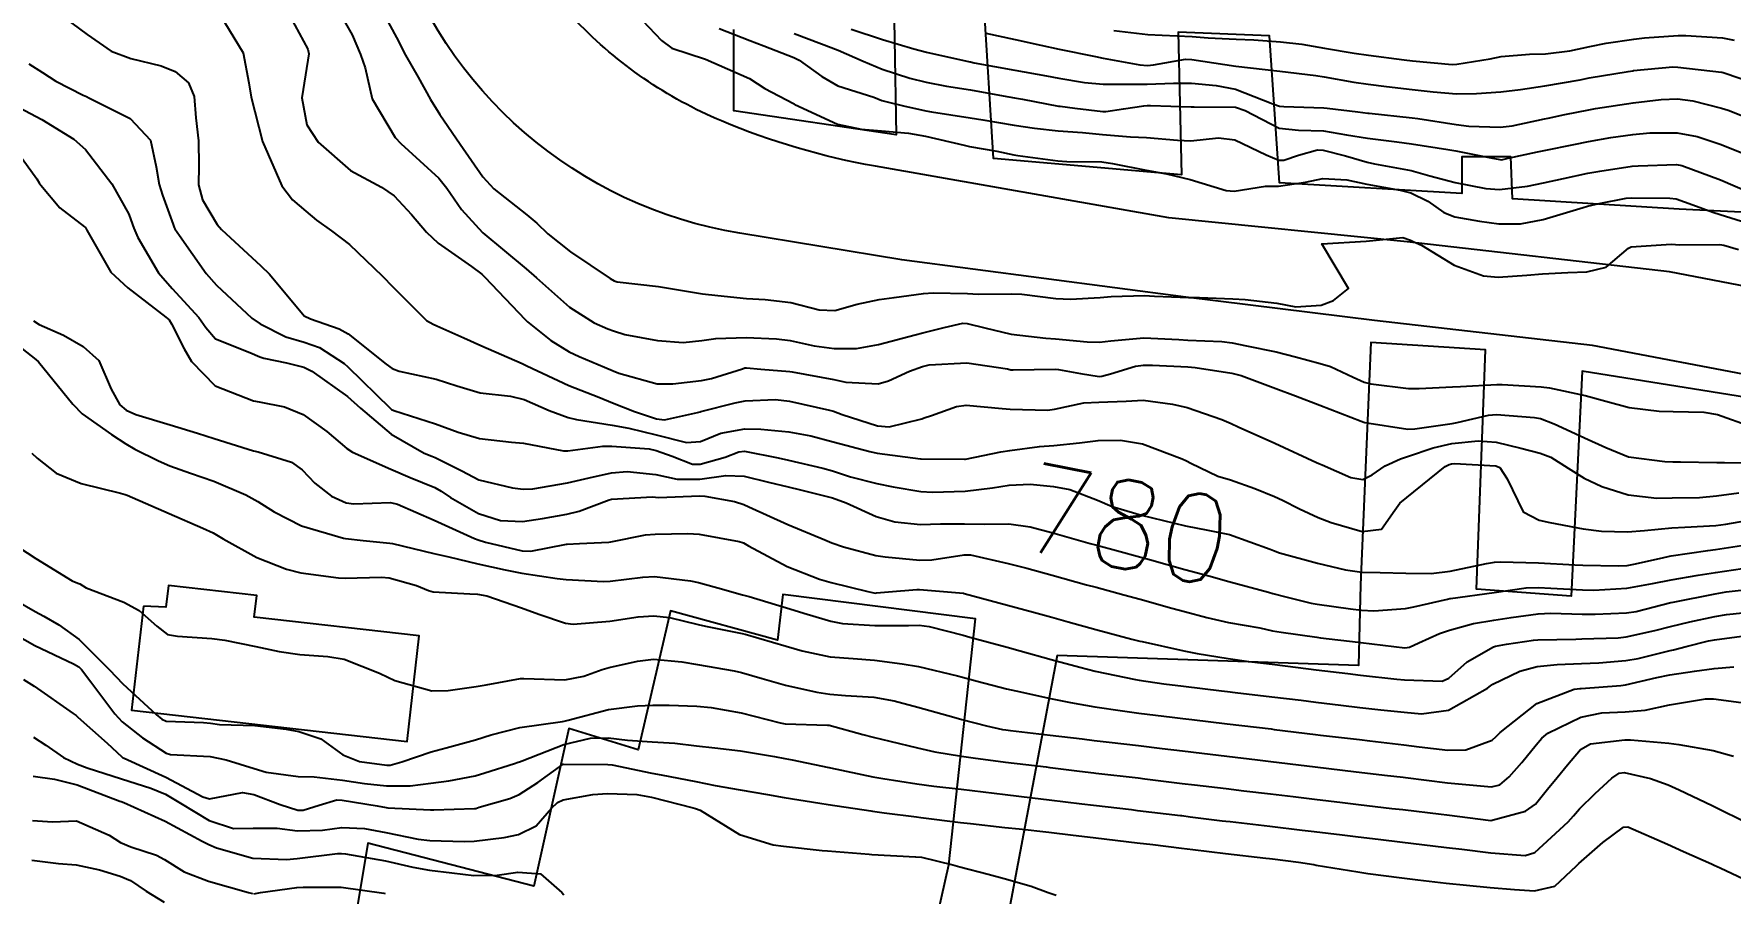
# Model space of a CAD drawing. Header units: metres. Extents: x 318500 to 325275, y 7408834 to 7428799.
# Drawn here: x 322560 to 322636.7, y 7421432.8 to 7421471.7 of the extents above; entities that cross this region are included whole.
import ezdxf
from ezdxf.enums import TextEntityAlignment as Align

# ---------------------------------------------------------------- set-up
doc = ezdxf.new("R2010")
doc.units = ezdxf.units.M
doc.header["$MEASUREMENT"] = 0
for name, color, linetype in [('Cotas', 45, 'Continuous'), ('Curvas de Nivel 1m', 11, 'Continuous'), ('Curvas de Nivel 5m', 15, 'Continuous'), ('Edificações', 30, 'Continuous'), ('Vias Primárias', 230, 'Continuous')]:
    doc.layers.add(name, color=color, linetype=linetype)
doc.styles.add('Style-STANDARD', font='STANDARD.shx')

msp = doc.modelspace()

# ---------------------------------------------------------------- linework, layer by layer
at = {"layer": 'Curvas de Nivel 1m', "flags": 128}
for points, elevation in [([(322560.633, 7421472.956), (322562.371, 7421471.669), (322563.461, 7421470.919), (322564.357, 7421470.582), (322565.725, 7421470.26), (322566.351, 7421470), (322566.964, 7421469.488), (322567.22, 7421468.867), (322567.296, 7421467.895), (322567.413, 7421466.863), (322567.421, 7421465.735), (322567.407, 7421464.863), (322567.599, 7421464.186), (322568.262, 7421463.074), (322568.454, 7421462.848), (322570.236, 7421461.208), (322570.621, 7421460.824), (322572.202, 7421458.942), (322572.479, 7421458.796), (322573.774, 7421458.355), (322574.194, 7421458.125), (322575.906, 7421456.753), (322576.177, 7421456.556), (322576.49, 7421456.431), (322578.17, 7421456.077), (322579.108, 7421455.764), (322580.161, 7421455.454), (322581.539, 7421455.297), (322582.157, 7421455.143), (322583.287, 7421454.653), (322584.145, 7421454.33), (322584.527, 7421454.252), (322586.141, 7421453.988), (322586.886, 7421453.855), (322588.134, 7421453.545), (322589.492, 7421453.207), (322590.13, 7421453.254), (322591.054, 7421453.628), (322592.139, 7421453.826), (322592.858, 7421453.81), (322594.138, 7421453.689), (322595.124, 7421453.506), (322596.131, 7421453.239), (322597.795, 7421452.793), (322598.124, 7421452.725), (322600.085, 7421452.466), (322600.12, 7421452.463), (322602.077, 7421452.444), (322602.121, 7421452.451), (322603.722, 7421452.788), (322604.127, 7421452.846), (322605.474, 7421453.016), (322606.131, 7421453.068), (322607.283, 7421453.183), (322608.135, 7421453.293), (322609.138, 7421453.307), (322610.133, 7421453.146), (322611.93, 7421452.465), (322612.122, 7421452.376), (322612.327, 7421452.267), (322613.545, 7421451.679), (322614.113, 7421451.507), (322615.215, 7421451.123), (322616.105, 7421450.758), (322616.479, 7421450.59), (322617.236, 7421450.203), (322618.094, 7421449.809), (322618.684, 7421449.588), (322620.085, 7421449.179), (322620.951, 7421449.287), (322621.557, 7421450.145), (322621.787, 7421450.459), (322622.106, 7421450.717), (322623.842, 7421452.114), (322624.02, 7421452.213), (322624.122, 7421452.238), (322624.262, 7421452.248), (322626.131, 7421452.142), (322626.315, 7421452.078), (322626.645, 7421451.552), (322627.365, 7421450.067), (322628.094, 7421449.693), (322628.57, 7421449.576), (322630.089, 7421449.296), (322630.913, 7421449.193), (322632.087, 7421449.161), (322632.854, 7421449.227), (322634.09, 7421449.338), (322634.687, 7421449.375), (322636.093, 7421449.452), (322636.533, 7421449.504), (322638.098, 7421449.773)], 779), ([(322568.386, 7421472.58), (322569.44, 7421470.839), (322569.693, 7421469.49), (322569.793, 7421468.835), (322570.31, 7421466.83), (322571.184, 7421464.816), (322571.66, 7421464.196), (322572.269, 7421463.676), (322572.747, 7421463.275), (322573.429, 7421462.782), (322574.251, 7421462.172), (322575.726, 7421460.755), (322576.222, 7421460.232), (322577.739, 7421458.727), (322578.03, 7421458.554), (322578.198, 7421458.483), (322579.428, 7421457.937), (322580.189, 7421457.588), (322582.069, 7421456.783), (322582.181, 7421456.724), (322582.215, 7421456.704), (322582.272, 7421456.669), (322584.167, 7421455.782), (322585.53, 7421455.249), (322586.156, 7421454.997), (322587.144, 7421454.6), (322588.145, 7421454.278), (322588.497, 7421454.233), (322590.001, 7421454.562), (322590.116, 7421454.595), (322590.151, 7421454.606), (322591.696, 7421455.006), (322592.158, 7421455.092), (322593.534, 7421455.145), (322594.158, 7421455.073), (322595.969, 7421454.666), (322596.152, 7421454.615), (322596.545, 7421454.476), (322598.143, 7421453.962), (322598.675, 7421453.919), (322600.148, 7421454.281), (322600.263, 7421454.313), (322600.59, 7421454.423), (322601.724, 7421454.839), (322602.157, 7421454.899), (322603.791, 7421454.749), (322604.155, 7421454.715), (322605.838, 7421454.671), (322606.155, 7421454.713), (322607.489, 7421455.001), (322608.161, 7421455.029), (322609.392, 7421455.077), (322610.162, 7421455.113), (322611.498, 7421454.942), (322612.158, 7421454.781), (322613.723, 7421454.246), (322614.147, 7421454.06), (322614.469, 7421453.913), (322616.134, 7421453.179), (322618.012, 7421452.301), (322618.121, 7421452.25), (322618.264, 7421452.188), (322619.565, 7421451.619), (322620.114, 7421451.531), (322620.531, 7421451.741), (322621.124, 7421452.15), (322621.811, 7421452.457), (322622.126, 7421452.564), (322623.292, 7421452.963), (322624.136, 7421453.157), (322625.329, 7421453.283), (322626.141, 7421453.223), (322627.262, 7421452.945), (322628.137, 7421452.724), (322628.62, 7421452.538), (322629.41, 7421452.041), (322630.123, 7421451.584), (322630.925, 7421451.211), (322632.112, 7421450.828), (322633.42, 7421450.677), (322634.111, 7421450.693), (322635.352, 7421450.721), (322636.113, 7421450.784), (322637.123, 7421450.927)], 778), ([(322571.38, 7421472.815), (322572.363, 7421471.004), (322572.406, 7421470.799), (322572.357, 7421470.513), (322572.086, 7421468.804), (322572.322, 7421467.587), (322572.831, 7421466.792), (322574.291, 7421465.522), (322575.696, 7421464.756), (322576.276, 7421464.371), (322577.056, 7421463.527), (322577.729, 7421462.728), (322578.253, 7421462.233), (322579.769, 7421461.165), (322580.232, 7421460.82), (322580.371, 7421460.689), (322582.201, 7421458.769), (322582.301, 7421458.668), (322583.362, 7421457.823), (322584.187, 7421457.309), (322584.648, 7421457.097), (322585.792, 7421456.616), (322586.178, 7421456.451), (322586.437, 7421456.346), (322588.169, 7421455.858), (322588.887, 7421455.862), (322590.172, 7421456.011), (322590.63, 7421456.099), (322592.036, 7421456.541), (322592.144, 7421456.577), (322592.18, 7421456.581), (322592.219, 7421456.578), (322592.863, 7421456.53), (322594.179, 7421456.425), (322594.277, 7421456.41), (322596.174, 7421456.05), (322596.705, 7421455.942), (322598.171, 7421455.858), (322598.637, 7421455.989), (322599.589, 7421456.439), (322600.182, 7421456.649), (322600.475, 7421456.718), (322602.184, 7421456.814), (322604.032, 7421456.531), (322604.181, 7421456.496), (322604.289, 7421456.486), (322606.182, 7421456.524), (322606.342, 7421456.508), (322607.329, 7421456.333), (322608.178, 7421456.198), (322608.294, 7421456.204), (322608.686, 7421456.315), (322609.827, 7421456.66), (322610.184, 7421456.707), (322610.587, 7421456.697), (322612.184, 7421456.631), (322612.524, 7421456.605), (322614.181, 7421456.346), (322614.598, 7421456.236), (322616.171, 7421455.653), (322617.056, 7421455.317), (322618.161, 7421454.891), (322620.03, 7421454.162), (322620.149, 7421454.121), (322620.196, 7421454.113), (322622.145, 7421453.803), (322622.463, 7421453.818), (322624.149, 7421454.069), (322624.386, 7421454.106), (322625.798, 7421454.443), (322626.156, 7421454.466), (322627.88, 7421454.336), (322628.153, 7421454.286), (322628.775, 7421454.051), (322629.717, 7421453.607), (322630.144, 7421453.419), (322631.108, 7421452.984), (322632.136, 7421452.561), (322633.776, 7421452.341), (322634.134, 7421452.334), (322634.487, 7421452.328), (322636.134, 7421452.301), (322636.485, 7421452.296), (322638.134, 7421452.282)], 777), ([(322573.712, 7421472.787), (322574.373, 7421471.654), (322574.747, 7421470.766), (322574.951, 7421470.167), (322575.277, 7421468.761), (322576.314, 7421467.006), (322576.565, 7421466.746), (322578.287, 7421465.167), (322578.655, 7421464.714), (322579.31, 7421463.744), (322580.26, 7421462.715), (322580.285, 7421462.69), (322582.236, 7421461.067), (322582.704, 7421460.663), (322584.21, 7421459.332), (322585.319, 7421458.623), (322585.938, 7421458.355), (322586.196, 7421458.253), (322586.708, 7421458.091), (322588.192, 7421457.816), (322589.353, 7421457.734), (322590.193, 7421457.821), (322590.831, 7421457.916), (322592.194, 7421457.957), (322593.568, 7421457.893), (322594.193, 7421457.814), (322595.283, 7421457.585), (322596.19, 7421457.455), (322597.2, 7421457.46), (322598.192, 7421457.639), (322599.843, 7421458.082), (322600.197, 7421458.175), (322601.168, 7421458.415), (322602.002, 7421458.604), (322602.203, 7421458.596), (322602.996, 7421458.392), (322604.197, 7421458.105), (322605.764, 7421457.925), (322606.196, 7421457.901), (322607.634, 7421457.768), (322608.194, 7421457.748), (322608.703, 7421457.807), (322610.196, 7421457.947), (322611.786, 7421457.866), (322612.196, 7421457.838), (322613.729, 7421457.78), (322614.195, 7421457.719), (322614.847, 7421457.58), (322616.191, 7421457.301), (322617.06, 7421457.079), (322618.186, 7421456.777), (322618.642, 7421456.641), (322619.673, 7421456.168), (322620.177, 7421455.939), (322620.478, 7421455.854), (322622.173, 7421455.651), (322622.654, 7421455.652), (322624.174, 7421455.719), (322624.537, 7421455.743), (322626.176, 7421455.835), (322626.419, 7421455.835), (322628.175, 7421455.721), (322628.557, 7421455.671), (322630.17, 7421455.334), (322631.111, 7421455.07), (322632.162, 7421454.792), (322633.522, 7421454.624), (322634.159, 7421454.602), (322635.544, 7421454.574), (322636.158, 7421454.47), (322637.678, 7421453.927)], 776), ([(322587.223, 7421472.608), (322588.372, 7421471.409), (322588.836, 7421471.052), (322590.36, 7421470.56), (322592.351, 7421469.674), (322593.049, 7421469.232), (322594.34, 7421468.548), (322594.365, 7421468.534), (322594.402, 7421468.509), (322596.327, 7421467.621), (322597.411, 7421467.382), (322598.323, 7421467.319), (322599.552, 7421467.211), (322600.32, 7421467.077), (322602.059, 7421466.658), (322602.313, 7421466.605), (322603.544, 7421466.388), (322604.308, 7421466.225), (322604.494, 7421466.19), (322606.304, 7421465.953), (322606.718, 7421465.929), (322608.304, 7421465.903), (322608.778, 7421465.84), (322610.298, 7421465.527), (322611.221, 7421465.361), (322612.293, 7421465.108), (322613.917, 7421464.614), (322614.285, 7421464.588), (322615.707, 7421464.807), (322616.289, 7421464.807), (322617.508, 7421464.986), (322618.294, 7421465.151), (322619.38, 7421465.087), (322620.291, 7421464.901), (322621.806, 7421464.626), (322622.286, 7421464.509), (322623.047, 7421464.128), (322623.772, 7421463.615), (322624.273, 7421463.416), (322625.394, 7421463.216), (322626.27, 7421463.102), (322627.239, 7421463.102), (322628.272, 7421463.302), (322630.087, 7421463.842), (322630.279, 7421463.897), (322630.809, 7421464.022), (322632.03, 7421464.258), (322632.284, 7421464.28), (322634.001, 7421464.266), (322634.284, 7421464.232), (322635.048, 7421463.968), (322635.947, 7421463.626), (322636.276, 7421463.524), (322637.491, 7421463.151)], 774), ([(322590.983, 7421471.952), (322592.373, 7421471.401), (322592.996, 7421471.157), (322594.362, 7421470.626), (322594.594, 7421470.506), (322595.63, 7421469.768), (322596.349, 7421469.348), (322597.978, 7421468.829), (322598.342, 7421468.692), (322598.517, 7421468.633), (322599.319, 7421468.445), (322600.337, 7421468.222), (322600.587, 7421468.175), (322602.333, 7421467.902), (322602.917, 7421467.809), (322604.328, 7421467.573), (322605.256, 7421467.437), (322606.324, 7421467.314), (322607.427, 7421467.23), (322608.322, 7421467.144), (322609.591, 7421467.038), (322610.321, 7421467.008), (322611.715, 7421466.884), (322612.319, 7421466.863), (322613.583, 7421466.989), (322614.32, 7421466.904), (322615.737, 7421466.226), (322616.307, 7421465.988), (322616.533, 7421465.991), (322617.197, 7421466.207), (322618.063, 7421466.445), (322618.314, 7421466.437), (322619.318, 7421466.175), (322620.306, 7421465.892), (322620.635, 7421465.826), (322622.301, 7421465.517), (322623.149, 7421465.276), (322624.293, 7421464.971), (322625.675, 7421464.703), (322626.289, 7421464.654), (322627.559, 7421464.8), (322628.293, 7421464.953), (322629.185, 7421465.158), (322630.3, 7421465.39), (322630.836, 7421465.488), (322632.306, 7421465.706), (322632.572, 7421465.732), (322634.307, 7421465.781), (322634.543, 7421465.739), (322636.297, 7421465.096), (322637.737, 7421464.479)], 773), ([(322594.378, 7421471.719), (322595.615, 7421471.247), (322596.367, 7421470.957), (322597.501, 7421470.469), (322598.356, 7421470.105), (322599.61, 7421469.698), (322600.351, 7421469.518), (322601.274, 7421469.341), (322602.348, 7421469.162), (322603.827, 7421468.903), (322604.344, 7421468.807), (322604.71, 7421468.741), (322606.341, 7421468.436), (322606.418, 7421468.426), (322607.07, 7421468.339), (322608.338, 7421468.182), (322608.472, 7421468.184), (322609.273, 7421468.311), (322610.197, 7421468.446), (322610.342, 7421468.457), (322610.497, 7421468.453), (322612.341, 7421468.403), (322612.477, 7421468.404), (322614.341, 7421468.382), (322614.791, 7421468.235), (322616.328, 7421467.428), (322617.197, 7421467.337), (322618.327, 7421467.313), (322619.365, 7421467.133), (322620.322, 7421466.973), (322621.654, 7421466.813), (322622.319, 7421466.721), (322623.956, 7421466.474), (322624.315, 7421466.411), (322625.898, 7421466.086), (322626.309, 7421466.009), (322626.381, 7421466.007), (322626.694, 7421466.076), (322628.021, 7421466.356), (322628.315, 7421466.42), (322629.66, 7421466.7), (322630.322, 7421466.827), (322631.335, 7421467.004), (322632.327, 7421467.141), (322633.101, 7421467.22), (322634.329, 7421467.223), (322635.237, 7421467.055), (322636.321, 7421466.694), (322638.236, 7421465.921)], 772), ([(322596.948, 7421471.908), (322598.375, 7421471.44), (322599.781, 7421471.027), (322600.367, 7421470.878), (322602.323, 7421470.438), (322602.36, 7421470.43), (322602.522, 7421470.398), (322604.357, 7421470.064), (322605.797, 7421469.801), (322606.353, 7421469.696), (322607.514, 7421469.495), (322608.351, 7421469.429), (322609.231, 7421469.431), (322610.351, 7421469.43), (322611.543, 7421469.473), (322612.352, 7421469.464), (322613.465, 7421469.367), (322614.35, 7421469.194), (322616.034, 7421468.532), (322616.342, 7421468.426), (322616.538, 7421468.413), (322618.342, 7421468.36), (322618.499, 7421468.345), (322619.877, 7421468.167), (322620.339, 7421468.115), (322620.392, 7421468.106), (322622.336, 7421467.898), (322622.606, 7421467.866), (322624.332, 7421467.595), (322624.912, 7421467.521), (322626.331, 7421467.473), (322626.869, 7421467.537), (322628.337, 7421467.857), (322628.502, 7421467.893), (322629.25, 7421468.046), (322630.342, 7421468.269), (322630.639, 7421468.321), (322632.346, 7421468.58), (322633.611, 7421468.724), (322634.348, 7421468.755), (322635.048, 7421468.671), (322636.344, 7421468.345), (322636.643, 7421468.245), (322637.447, 7421467.933)], 771), ([(322608.84, 7421471.859), (322610.381, 7421471.668), (322611.023, 7421471.648), (322612.38, 7421471.589), (322613.113, 7421471.525), (322614.378, 7421471.465), (322615.182, 7421471.427), (322616.377, 7421471.347), (322617.348, 7421471.233), (322618.373, 7421471.058), (322619.712, 7421470.828), (322620.369, 7421470.735), (322621.978, 7421470.531), (322622.365, 7421470.488), (322624.154, 7421470.322), (322624.363, 7421470.329), (322625.879, 7421470.576), (322626.369, 7421470.677), (322627.659, 7421470.779), (322628.371, 7421470.793), (322629.477, 7421470.94), (322630.377, 7421471.134), (322631.124, 7421471.274), (322632.382, 7421471.467), (322632.855, 7421471.524), (322634.385, 7421471.632), (322634.728, 7421471.632), (322636.383, 7421471.517), (322636.914, 7421471.41)], 769), ([(322558.564, 7421468.76), (322560.323, 7421467.833), (322561.773, 7421466.938), (322562.303, 7421466.473), (322563.486, 7421464.918), (322564.266, 7421463.538), (322564.427, 7421463.073), (322564.484, 7421462.907), (322564.673, 7421462.485), (322565.597, 7421460.889), (322566.219, 7421460.169), (322567.434, 7421458.861), (322567.749, 7421458.41), (322568.19, 7421457.894), (322569.742, 7421457.277), (322570.183, 7421457.081), (322570.37, 7421457.016), (322571.403, 7421456.812), (322572.177, 7421456.617), (322572.54, 7421456.429), (322574.158, 7421455.283), (322574.746, 7421454.764), (322576.132, 7421453.578), (322577.631, 7421452.727), (322577.975, 7421452.579), (322578.118, 7421452.52), (322579.335, 7421451.925), (322580.108, 7421451.519), (322581.63, 7421451.15), (322582.104, 7421451.098), (322582.549, 7421451.108), (322584.107, 7421451.38), (322585.091, 7421451.607), (322586.112, 7421451.833), (322586.819, 7421451.897), (322588.112, 7421451.748), (322589.074, 7421451.54), (322590.11, 7421451.545), (322591.277, 7421451.708), (322592.111, 7421451.678), (322593.216, 7421451.412), (322594.107, 7421451.191), (322594.665, 7421451.061), (322596.102, 7421450.704), (322596.724, 7421450.474), (322598.091, 7421449.856), (322598.923, 7421449.612), (322600.086, 7421449.484), (322600.989, 7421449.514), (322602.087, 7421449.521), (322602.972, 7421449.506), (322604.087, 7421449.528), (322605.059, 7421449.392), (322606.081, 7421449.109), (322607.763, 7421448.636), (322608.073, 7421448.551), (322608.957, 7421448.311), (322610.066, 7421448.01), (322610.454, 7421447.904), (322612.058, 7421447.46), (322613.146, 7421447.161), (322614.05, 7421446.91), (322615.84, 7421446.426), (322616.042, 7421446.372), (322616.632, 7421446.211), (322617.778, 7421445.935), (322618.037, 7421445.886), (322619.555, 7421445.679), (322620.042, 7421445.614), (322620.613, 7421445.582), (322622.043, 7421445.684), (322622.416, 7421445.762), (322623.94, 7421446.112), (322624.05, 7421446.134), (322624.078, 7421446.137), (322626.053, 7421446.413), (322627.501, 7421446.62), (322628.056, 7421446.64), (322628.614, 7421446.61), (322630.055, 7421446.538), (322630.559, 7421446.526), (322632.056, 7421446.614), (322633.226, 7421446.821), (322634.06, 7421446.988), (322635.292, 7421447.191), (322636.064, 7421447.316), (322637.705, 7421447.564)], 781), ([(322558.77, 7421466.983), (322560.099, 7421465.147), (322560.207, 7421464.961), (322560.235, 7421464.916), (322560.279, 7421464.848), (322561.144, 7421463.822), (322562.26, 7421462.973), (322562.303, 7421462.93), (322562.366, 7421462.822), (322563.442, 7421460.918), (322564.219, 7421460.198), (322565.938, 7421458.884), (322566.079, 7421458.762), (322566.197, 7421458.581), (322566.763, 7421457.448), (322567.1, 7421456.866), (322568.164, 7421455.774), (322569.898, 7421455.088), (322570.153, 7421455.043), (322571.302, 7421454.813), (322572.145, 7421454.476), (322573.217, 7421453.7), (322574.122, 7421452.925), (322574.39, 7421452.767), (322576.112, 7421451.994), (322576.989, 7421451.617), (322578.104, 7421451.16), (322578.391, 7421451.004), (322578.812, 7421450.709), (322580.09, 7421449.992), (322581.088, 7421449.677), (322582.084, 7421449.625), (322582.982, 7421449.761), (322584.09, 7421449.964), (322584.635, 7421450.088), (322585.996, 7421450.612), (322586.1, 7421450.632), (322587.955, 7421450.738), (322588.101, 7421450.724), (322588.227, 7421450.714), (322590.102, 7421450.783), (322590.325, 7421450.78), (322591.672, 7421450.536), (322592.098, 7421450.403), (322592.327, 7421450.298), (322594.085, 7421449.497), (322595.767, 7421448.792), (322596.073, 7421448.667), (322596.61, 7421448.475), (322598.065, 7421448.092), (322598.486, 7421448.031), (322600.062, 7421447.884), (322600.599, 7421447.885), (322602.066, 7421448.123), (322602.347, 7421448.116), (322604.06, 7421447.733), (322604.903, 7421447.521), (322606.053, 7421447.204), (322607.607, 7421446.766), (322608.045, 7421446.648), (322609.297, 7421446.307), (322610.038, 7421446.107), (322611.464, 7421445.708), (322612.033, 7421445.549), (322613.054, 7421445.278), (322614.028, 7421445.062), (322615.444, 7421444.808), (322616.025, 7421444.684), (322616.42, 7421444.61), (322618.022, 7421444.384), (322618.199, 7421444.364), (322619.899, 7421444.162), (322620.02, 7421444.144), (322622.017, 7421443.912), (322622.222, 7421443.931), (322622.647, 7421444.131), (322623.584, 7421444.559), (322624.029, 7421444.714), (322625.118, 7421445.01), (322626.036, 7421445.165), (322626.829, 7421445.281), (322628.041, 7421445.453), (322628.611, 7421445.482), (322630.041, 7421445.435), (322630.628, 7421445.434), (322632.042, 7421445.49), (322632.479, 7421445.56), (322634.05, 7421445.957), (322634.066, 7421445.963), (322634.149, 7421445.979), (322636.054, 7421446.355), (322636.548, 7421446.436), (322638.057, 7421446.607)], 782), ([(322559.947, 7421458.713), (322560.196, 7421458.55), (322561.307, 7421458.059), (322562.186, 7421457.546), (322562.908, 7421456.923), (322563.465, 7421455.613), (322563.86, 7421454.913), (322564.146, 7421454.661), (322564.573, 7421454.474), (322566.137, 7421454.009), (322567.369, 7421453.624), (322568.128, 7421453.385), (322569.909, 7421452.832), (322570.119, 7421452.774), (322571.619, 7421452.311), (322572.112, 7421451.973), (322572.682, 7421451.368), (322573.439, 7421450.78), (322574.096, 7421450.479), (322574.437, 7421450.424), (322576.096, 7421450.487), (322576.426, 7421450.414), (322578.084, 7421449.68), (322579.909, 7421448.856), (322580.071, 7421448.79), (322580.402, 7421448.687), (322582.064, 7421448.303), (322582.451, 7421448.277), (322584.069, 7421448.606), (322584.101, 7421448.608), (322584.656, 7421448.631), (322585.991, 7421448.691), (322586.071, 7421448.702), (322587.648, 7421449.023), (322588.077, 7421449.06), (322589.567, 7421449.078), (322590.077, 7421449.048), (322591.886, 7421448.719), (322592.072, 7421448.656), (322592.307, 7421448.528), (322594.056, 7421447.589), (322595.523, 7421447.013), (322596.046, 7421446.864), (322597.714, 7421446.455), (322597.985, 7421446.396), (322598.039, 7421446.39), (322598.096, 7421446.392), (322598.649, 7421446.444), (322599.92, 7421446.553), (322600.042, 7421446.554), (322601.852, 7421446.403), (322602.023, 7421446.384), (322602.04, 7421446.382), (322602.066, 7421446.374), (322604.035, 7421445.845), (322605.198, 7421445.529), (322606.03, 7421445.301), (322606.779, 7421445.09), (322608.024, 7421444.743), (322609.658, 7421444.304), (322610.019, 7421444.217), (322610.127, 7421444.19), (322612.013, 7421443.771), (322612.615, 7421443.657), (322614.008, 7421443.422), (322614.949, 7421443.288), (322616.004, 7421443.162), (322617.185, 7421443.02), (322618.001, 7421442.919), (322619.425, 7421442.742), (322619.998, 7421442.675), (322621.651, 7421442.488), (322621.995, 7421442.455), (322623.703, 7421442.406), (322623.996, 7421442.532), (322624.827, 7421443.279), (322626.018, 7421443.954), (322626.117, 7421443.98), (322626.613, 7421444.074), (322627.828, 7421444.257), (322628.023, 7421444.272), (322629.752, 7421444.306), (322630.024, 7421444.308), (322631.669, 7421444.361), (322632.026, 7421444.404), (322633.32, 7421444.698), (322634.033, 7421444.878), (322634.913, 7421445.091), (322636.041, 7421445.329), (322636.569, 7421445.415), (322638.045, 7421445.561)], 783), ([(322558.994, 7421457.784), (322560.057, 7421456.962), (322560.179, 7421456.862), (322561.727, 7421454.936), (322562.144, 7421454.501), (322563.482, 7421453.564), (322564.124, 7421453.144), (322564.529, 7421452.904), (322565.598, 7421452.371), (322566.113, 7421452.145), (322567.057, 7421451.813), (322568.106, 7421451.448), (322569.554, 7421450.835), (322570.096, 7421450.537), (322570.844, 7421450.064), (322572.079, 7421449.43), (322573.976, 7421448.867), (322574.071, 7421448.854), (322574.87, 7421448.762), (322576.068, 7421448.645), (322576.19, 7421448.627), (322578.062, 7421448.182), (322578.74, 7421448.03), (322580.055, 7421447.712), (322581.287, 7421447.442), (322582.049, 7421447.292), (322583.649, 7421447.043), (322584.046, 7421447.009), (322585.742, 7421446.917), (322586.045, 7421446.923), (322587.529, 7421447.114), (322588.048, 7421447.13), (322589.675, 7421446.936), (322590.045, 7421446.864), (322591.189, 7421446.543), (322591.864, 7421446.358), (322592.038, 7421446.312), (322592.333, 7421446.231), (322594.032, 7421445.716), (322594.961, 7421445.428), (322596.026, 7421445.109), (322596.558, 7421445.005), (322598.025, 7421444.916), (322599.54, 7421444.92), (322600.025, 7421444.928), (322600.479, 7421444.877), (322602.021, 7421444.479), (322602.321, 7421444.397), (322604.013, 7421443.938), (322604.607, 7421443.775), (322606.006, 7421443.387), (322607.302, 7421443.029), (322607.998, 7421442.857), (322609.814, 7421442.48), (322609.992, 7421442.45), (322611.107, 7421442.283), (322611.988, 7421442.17), (322613.707, 7421441.965), (322613.987, 7421441.933), (322614.333, 7421441.89), (322615.985, 7421441.695), (322617.317, 7421441.534), (322617.983, 7421441.455), (322619.121, 7421441.313), (322619.981, 7421441.211), (322620.931, 7421441.102), (322621.979, 7421440.991), (322622.764, 7421440.914), (322623.98, 7421441.084), (322625.749, 7421442.084), (322625.886, 7421442.187), (322625.993, 7421442.261), (322627.212, 7421442.858), (322628.005, 7421443.064), (322628.905, 7421443.148), (322630.008, 7421443.199), (322630.79, 7421443.236), (322632.01, 7421443.33), (322632.574, 7421443.432), (322634.017, 7421443.783), (322634.174, 7421443.822), (322634.747, 7421443.969), (322635.753, 7421444.225), (322636.025, 7421444.277), (322637.49, 7421444.466)], 784), ([(322558.482, 7421448.984), (322560.055, 7421447.947), (322561.699, 7421446.935), (322561.948, 7421446.84), (322562.039, 7421446.8), (322562.335, 7421446.629), (322564.031, 7421445.979), (322564.726, 7421445.598), (322565.52, 7421444.887), (322566.014, 7421444.508), (322566.457, 7421444.43), (322568.012, 7421444.332), (322568.606, 7421444.249), (322570.007, 7421443.972), (322571.07, 7421443.748), (322572.002, 7421443.608), (322573.26, 7421443.522), (322573.999, 7421443.397), (322575.599, 7421442.754), (322575.987, 7421442.573), (322576.294, 7421442.436), (322577.979, 7421441.961), (322578.714, 7421441.974), (322579.982, 7421442.153), (322580.433, 7421442.236), (322581.988, 7421442.513), (322582.142, 7421442.513), (322583.987, 7421442.466), (322584.854, 7421442.627), (322585.677, 7421442.933), (322585.996, 7421443.022), (322587.288, 7421443.31), (322588.002, 7421443.395), (322589.294, 7421443.277), (322589.999, 7421443.153), (322591.661, 7421442.869), (322591.994, 7421442.797), (322592.927, 7421442.521), (322593.986, 7421442.213), (322595.394, 7421441.902), (322595.98, 7421441.818), (322596.693, 7421441.755), (322597.978, 7421441.679), (322598.901, 7421441.516), (322599.972, 7421441.226), (322601.601, 7421440.77), (322601.964, 7421440.669), (322603.073, 7421440.383), (322603.804, 7421440.217), (322603.958, 7421440.193), (322604.157, 7421440.169), (322605.956, 7421439.958), (322607.411, 7421439.785), (322607.954, 7421439.72), (322608.627, 7421439.64), (322609.952, 7421439.484), (322611.021, 7421439.354), (322611.95, 7421439.241), (322612.829, 7421439.133), (322613.951, 7421438.998), (322615.342, 7421438.833), (322615.948, 7421438.762), (322617.568, 7421438.573), (322617.945, 7421438.524), (322619.809, 7421438.295), (322619.942, 7421438.277), (322621.083, 7421438.149), (322621.939, 7421438.052), (322622.038, 7421438.039), (322623.935, 7421437.803), (322624.279, 7421437.761), (322625.933, 7421437.619), (322626.304, 7421437.707), (322626.734, 7421438.072), (322627.301, 7421438.715), (322627.962, 7421439.52), (322628.205, 7421439.818), (322628.488, 7421440.052), (322629.977, 7421440.764), (322630.933, 7421440.969), (322631.98, 7421441.01), (322632.882, 7421441.09), (322633.983, 7421441.325), (322635.625, 7421441.594), (322635.986, 7421441.597), (322637.466, 7421441.409)], 786), ([(322559.124, 7421446.067), (322560.026, 7421445.553), (322560.407, 7421445.338), (322561.097, 7421444.944), (322562.01, 7421444.287), (322563.392, 7421442.916), (322563.981, 7421442.283), (322565.491, 7421440.887), (322565.752, 7421440.677), (322565.957, 7421440.593), (322567.633, 7421440.531), (322567.956, 7421440.496), (322568.361, 7421440.441), (322569.956, 7421440.391), (322571.378, 7421440.233), (322571.953, 7421440.123), (322572.949, 7421439.784), (322573.943, 7421439.057), (322574.698, 7421438.762), (322575.938, 7421438.593), (322576.086, 7421438.599), (322576.623, 7421438.74), (322577.945, 7421439.197), (322578.625, 7421439.388), (322579.951, 7421439.746), (322580.665, 7421439.97), (322581.956, 7421440.301), (322583.886, 7421440.567), (322583.959, 7421440.584), (322584.142, 7421440.637), (322585.968, 7421441.12), (322587.283, 7421441.284), (322587.971, 7421441.32), (322588.71, 7421441.318), (322589.971, 7421441.262), (322590.621, 7421441.202), (322591.967, 7421440.971), (322593.734, 7421440.512), (322593.96, 7421440.474), (322595.888, 7421440.41), (322595.959, 7421440.404), (322597.485, 7421439.987), (322597.954, 7421439.869), (322598.705, 7421439.69), (322599.95, 7421439.38), (322600.737, 7421439.207), (322601.946, 7421439.007), (322602.477, 7421438.924), (322603.944, 7421438.729), (322605.776, 7421438.517), (322605.941, 7421438.497), (322606.075, 7421438.482), (322607.283, 7421438.33), (322607.939, 7421438.248), (322608.019, 7421438.239), (322609.936, 7421438.019), (322610.248, 7421437.982), (322611.933, 7421437.772), (322612.49, 7421437.704), (322613.929, 7421437.536), (322614.718, 7421437.442), (322615.926, 7421437.3), (322616.955, 7421437.174), (322617.923, 7421437.057), (322619.184, 7421436.909), (322619.92, 7421436.819), (322621.424, 7421436.638), (322621.917, 7421436.582), (322623.654, 7421436.373), (322623.914, 7421436.345), (322625.896, 7421436.094), (322627.468, 7421436.513), (322627.921, 7421436.826), (322628.475, 7421437.508), (322628.909, 7421438.045), (322629.37, 7421438.617), (322629.959, 7421439.304), (322630.421, 7421439.566), (322631.966, 7421439.741), (322632.227, 7421439.737), (322633.964, 7421439.585), (322634.405, 7421439.532), (322635.96, 7421439.266), (322636.886, 7421439.006)], 787), ([(322558.279, 7421444.986), (322560.006, 7421444.016), (322561.749, 7421443.178), (322561.992, 7421443.044), (322562.112, 7421442.929), (322562.535, 7421442.371), (322563.623, 7421440.913), (322563.957, 7421440.564), (322564.882, 7421439.829), (322565.943, 7421439.14), (322566.147, 7421439.081), (322567.941, 7421438.994), (322568.668, 7421438.843), (322569.934, 7421438.439), (322570.472, 7421438.282), (322571.929, 7421438.079), (322572.651, 7421438.068), (322573.927, 7421437.924), (322574.922, 7421437.763), (322575.924, 7421437.661), (322576.992, 7421437.666), (322577.926, 7421437.776), (322578.742, 7421437.894), (322579.931, 7421438.121), (322580.376, 7421438.243), (322581.708, 7421438.672), (322581.88, 7421438.731), (322581.941, 7421438.747), (322582.06, 7421438.787), (322583.949, 7421439.528), (322585.149, 7421439.819), (322585.952, 7421439.83), (322586.83, 7421439.723), (322587.951, 7421439.649), (322588.973, 7421439.598), (322589.949, 7421439.475), (322590.775, 7421439.375), (322591.947, 7421439.243), (322593.477, 7421438.983), (322593.944, 7421438.899), (322594.278, 7421438.84), (322595.94, 7421438.497), (322595.956, 7421438.495), (322596.012, 7421438.479), (322597.934, 7421438.07), (322598.391, 7421437.987), (322599.93, 7421437.755), (322600.699, 7421437.648), (322601.927, 7421437.505), (322602.928, 7421437.382), (322603.923, 7421437.263), (322605.165, 7421437.114), (322605.92, 7421437.024), (322607.393, 7421436.853), (322607.917, 7421436.787), (322609.635, 7421436.582), (322609.914, 7421436.549), (322611.864, 7421436.318), (322611.911, 7421436.314), (322612.292, 7421436.264), (322613.748, 7421436.082), (322613.908, 7421436.063), (322614.106, 7421436.04), (322615.906, 7421435.834), (322617.363, 7421435.656), (322617.904, 7421435.593), (322619.172, 7421435.44), (322619.902, 7421435.353), (322620.804, 7421435.248), (322621.9, 7421435.118), (322622.784, 7421435.012), (322623.898, 7421434.875), (322624.585, 7421434.788), (322625.896, 7421434.634), (322627.457, 7421434.502), (322627.896, 7421434.65), (322629.398, 7421436.038), (322629.642, 7421436.306), (322629.919, 7421436.626), (322630.629, 7421437.32), (322631.373, 7421438.009), (322631.708, 7421438.239), (322631.944, 7421438.263), (322633.133, 7421437.988), (322633.936, 7421437.702), (322634.423, 7421437.483), (322635.922, 7421436.77), (322637.63, 7421435.924)], 788), ([(322559.491, 7421442.475), (322559.978, 7421442.177), (322561.747, 7421440.933), (322561.872, 7421440.844), (322561.958, 7421440.775), (322563.274, 7421439.589), (322563.941, 7421438.975), (322563.976, 7421438.945), (322564.044, 7421438.908), (322565.928, 7421438.053), (322567.612, 7421437.157), (322567.913, 7421437.068), (322569.398, 7421437.355), (322569.917, 7421437.263), (322571.107, 7421436.812), (322571.906, 7421436.558), (322572.149, 7421436.554), (322572.881, 7421436.785), (322573.667, 7421437.02), (322573.914, 7421437.016), (322575.502, 7421436.754), (322575.909, 7421436.68), (322575.988, 7421436.67), (322577.908, 7421436.568), (322578.057, 7421436.568), (322579.909, 7421436.634), (322579.959, 7421436.639), (322580.122, 7421436.688), (322581.508, 7421437.083), (322581.919, 7421437.262), (322582.772, 7421437.813), (322583.923, 7421438.64), (322583.94, 7421438.648), (322585.94, 7421438.63), (322586.133, 7421438.608), (322587.935, 7421438.24), (322588.36, 7421438.157), (322589.929, 7421437.857), (322590.793, 7421437.681), (322591.924, 7421437.487), (322593.168, 7421437.27), (322593.919, 7421437.131), (322595.531, 7421436.87), (322595.915, 7421436.811), (322597.838, 7421436.524), (322597.911, 7421436.515), (322598.446, 7421436.445), (322599.907, 7421436.257), (322600.103, 7421436.231), (322601.904, 7421436), (322602.346, 7421435.951), (322603.901, 7421435.78), (322604.551, 7421435.712), (322605.898, 7421435.561), (322606.994, 7421435.431), (322607.9, 7421435.321), (322609.015, 7421435.193), (322609.898, 7421435.086), (322610.611, 7421435.003), (322611.896, 7421434.843), (322612.411, 7421434.779), (322613.894, 7421434.605), (322615.726, 7421434.387), (322615.891, 7421434.367), (322616.025, 7421434.352), (322617.201, 7421434.2), (322617.889, 7421434.095), (322618, 7421434.076), (322619.884, 7421433.761), (322620.343, 7421433.696), (322621.88, 7421433.498), (322622.595, 7421433.413), (322623.877, 7421433.26), (322624.809, 7421433.163), (322625.875, 7421433.061), (322626.972, 7421432.971), (322627.873, 7421432.915), (322628.805, 7421433.117), (322629.787, 7421434.032), (322629.891, 7421434.144), (322630.978, 7421435.091), (322631.908, 7421435.794), (322632.096, 7421435.811), (322633.9, 7421435.016), (322634.621, 7421434.693), (322635.892, 7421434.129), (322636.016, 7421434.073), (322636.285, 7421433.944), (322637.879, 7421433.2)], 789), ([(322559.927, 7421438.097), (322560.902, 7421437.969), (322561.922, 7421437.707), (322563.85, 7421436.972), (322563.911, 7421436.951), (322564.035, 7421436.908), (322565.898, 7421436.054), (322567.577, 7421435.163), (322567.882, 7421435.001), (322568.224, 7421434.847), (322569.876, 7421434.384), (322571.392, 7421434.324), (322571.876, 7421434.374), (322573.707, 7421434.601), (322573.878, 7421434.603), (322574.062, 7421434.585), (322575.875, 7421434.263), (322577.115, 7421433.974), (322577.871, 7421433.842), (322578.88, 7421433.715), (322579.869, 7421433.597), (322580.927, 7421433.622), (322581.871, 7421433.753), (322582.897, 7421433.682), (322583.862, 7421432.831), (322583.941, 7421432.719)], 791), ([(322559.897, 7421436.094), (322560.812, 7421436.03), (322561.897, 7421436.072), (322563.373, 7421435.429), (322563.883, 7421435.1), (322564.358, 7421434.903), (322565.512, 7421434.521), (322565.874, 7421434.319), (322566.767, 7421433.765), (322567.865, 7421433.35), (322569.674, 7421432.832), (322569.859, 7421432.782)], 792), ([(322559.873, 7421434.296), (322561.077, 7421434.146), (322561.872, 7421434.086), (322562.931, 7421433.858), (322563.867, 7421433.579), (322564.339, 7421433.377), (322565.039, 7421432.892), (322565.853, 7421432.397)], 793), ([(322569.91, 7421432.778), (322570.212, 7421432.825), (322571.863, 7421433.052), (322572.147, 7421433.08), (322573.863, 7421433.081), (322575.803, 7421432.808), (322575.86, 7421432.792)], 792)]:
    msp.add_lwpolyline(points, dxfattribs=dict(at, elevation=elevation))
at = {"layer": 'Curvas de Nivel 5m', "flags": 128}
for points, elevation in [([(322575.718, 7421472.76), (322576.372, 7421471.545), (322576.777, 7421470.744), (322577.354, 7421469.739), (322577.918, 7421468.726), (322578.33, 7421468.049), (322579.259, 7421466.711), (322580.288, 7421465.227), (322580.778, 7421464.685), (322582.268, 7421463.515), (322582.73, 7421463.129), (322583.226, 7421462.656), (322584.248, 7421461.839), (322586.044, 7421460.622), (322586.229, 7421460.521), (322586.366, 7421460.48), (322588.225, 7421460.263), (322588.597, 7421460.212), (322590.221, 7421459.938), (322590.921, 7421459.851), (322592.218, 7421459.727), (322593.066, 7421459.679), (322594.215, 7421459.54), (322595.498, 7421459.203), (322596.21, 7421459.173), (322597.219, 7421459.466), (322598.218, 7421459.671), (322598.895, 7421459.775), (322600.223, 7421459.947), (322600.665, 7421459.982), (322602.223, 7421459.947), (322602.698, 7421459.921), (322604.223, 7421459.936), (322604.677, 7421459.919), (322606.221, 7421459.729), (322606.874, 7421459.686), (322608.222, 7421459.769), (322608.722, 7421459.816), (322610.223, 7421459.851), (322610.684, 7421459.832), (322612.223, 7421459.773), (322612.714, 7421459.771), (322614.222, 7421459.709), (322614.777, 7421459.679), (322616.219, 7421459.507), (322617.083, 7421459.341), (322618.218, 7421459.414), (322618.778, 7421459.625), (322619.457, 7421460.172), (322618.26, 7421462.19), (322620.262, 7421462.315), (322621.926, 7421462.481), (322622.262, 7421462.365), (322622.415, 7421462.291), (322622.77, 7421462.132), (322624.247, 7421461.225), (322625.577, 7421460.753), (322626.239, 7421460.688), (322627.536, 7421460.772), (322628.242, 7421460.837), (322629.39, 7421460.896), (322630.243, 7421460.925), (322631.116, 7421461.148), (322632.128, 7421462.002), (322632.261, 7421462.057), (322634.064, 7421462.18), (322634.262, 7421462.161), (322634.431, 7421462.147), (322636.262, 7421462.164), (322636.453, 7421462.138), (322637.118, 7421461.937)], 775), ([(322603.044, 7421471.73), (322604.376, 7421471.442), (322605.542, 7421471.193), (322606.37, 7421471.016), (322608.016, 7421470.674), (322608.364, 7421470.607), (322610.016, 7421470.303), (322610.36, 7421470.277), (322610.631, 7421470.296), (322612.085, 7421470.553), (322612.364, 7421470.549), (322614.36, 7421470.24), (322616.358, 7421470.019), (322617.978, 7421469.817), (322618.356, 7421469.763), (322619.706, 7421469.522), (322620.353, 7421469.427), (322621.182, 7421469.322), (322622.35, 7421469.185), (322623.295, 7421469.072), (322624.349, 7421468.992), (322625.257, 7421469.004), (322626.35, 7421469.076), (322627.239, 7421469.183), (322628.353, 7421469.348), (322629.947, 7421469.627), (322630.357, 7421469.706), (322632.113, 7421470.004), (322632.325, 7421470.036), (322632.361, 7421470.043), (322634.143, 7421470.203), (322634.363, 7421470.201), (322636.341, 7421469.97), (322636.36, 7421469.965), (322636.417, 7421469.949), (322637.881, 7421469.453)], 770), ([(322559.73, 7421470.346), (322560.35, 7421469.951), (322560.959, 7421469.564), (322562.189, 7421468.932), (322562.339, 7421468.861), (322562.457, 7421468.81), (322564.324, 7421467.875), (322565.245, 7421466.896), (322565.504, 7421465.68), (322565.633, 7421464.89), (322565.785, 7421464.397), (322566.262, 7421463.065), (322566.313, 7421462.932), (322566.344, 7421462.879), (322566.56, 7421462.571), (322567.761, 7421460.857), (322568.222, 7421460.328), (322569.829, 7421458.834), (322570.197, 7421458.573), (322571.369, 7421457.99), (322572.19, 7421457.75), (322572.895, 7421457.497), (322574.01, 7421456.773), (322574.178, 7421456.625), (322576.081, 7421454.751), (322576.149, 7421454.696), (322576.252, 7421454.645), (322578.14, 7421454.055), (322579.167, 7421453.672), (322580.13, 7421453.388), (322581.583, 7421453.221), (322582.128, 7421453.172), (322583.938, 7421452.827), (322584.123, 7421452.825), (322585.709, 7421453.033), (322586.126, 7421453.035), (322587.803, 7421452.915), (322588.124, 7421452.847), (322588.855, 7421452.579), (322589.774, 7421452.223), (322590.117, 7421452.22), (322591.252, 7421452.543), (322591.873, 7421452.784), (322592.124, 7421452.812), (322593.645, 7421452.515), (322594.119, 7421452.403), (322595.669, 7421452.04), (322596.114, 7421451.917), (322596.929, 7421451.654), (322598.109, 7421451.341), (322598.854, 7421451.195), (322600.106, 7421450.992), (322600.635, 7421450.952), (322602.106, 7421451.001), (322603.342, 7421451.154), (322604.109, 7421451.268), (322605.061, 7421451.317), (322606.109, 7421451.216), (322606.849, 7421451.081), (322608.103, 7421450.587), (322608.763, 7421450.313), (322610.094, 7421449.918), (322610.59, 7421449.795), (322612.087, 7421449.435), (322613.102, 7421449.237), (322614.082, 7421449.046), (322615.915, 7421448.379), (322616.071, 7421448.307), (322616.336, 7421448.216), (322618.063, 7421447.744), (322619.32, 7421447.432), (322620.062, 7421447.331), (322620.901, 7421447.313), (322622.061, 7421447.281), (322623.205, 7421447.266), (322624.063, 7421447.377), (322625.702, 7421447.721), (322626.067, 7421447.788), (322626.339, 7421447.806), (322628.067, 7421447.753), (322629.701, 7421447.67), (322630.066, 7421447.655), (322631.682, 7421447.621), (322632.066, 7421447.642), (322632.372, 7421447.691), (322633.676, 7421447.984), (322633.994, 7421448.058), (322634.071, 7421448.075), (322635.717, 7421448.314), (322636.076, 7421448.362), (322637.441, 7421448.568)], 780), ([(322559.866, 7421452.713), (322560.115, 7421452.498), (322560.969, 7421451.808), (322562.104, 7421451.347), (322563.88, 7421450.912), (322564.099, 7421450.856), (322564.182, 7421450.825), (322566.087, 7421449.988), (322567.608, 7421449.326), (322568.074, 7421449.113), (322568.535, 7421448.845), (322570.058, 7421448.002), (322571.398, 7421447.462), (322572.047, 7421447.298), (322573.744, 7421447.075), (322574.044, 7421447.068), (322575.695, 7421447.104), (322576.045, 7421447.07), (322577.277, 7421446.731), (322577.822, 7421446.507), (322578.037, 7421446.441), (322579.692, 7421446.351), (322580.037, 7421446.342), (322580.461, 7421446.26), (322582.031, 7421445.722), (322582.809, 7421445.439), (322584.024, 7421445.029), (322584.375, 7421444.986), (322586.025, 7421445.119), (322587.318, 7421445.306), (322588.028, 7421445.356), (322588.723, 7421445.276), (322590.024, 7421444.967), (322590.36, 7421444.892), (322592.02, 7421444.559), (322592.148, 7421444.529), (322594.012, 7421443.977), (322594.737, 7421443.771), (322596.005, 7421443.505), (322597.038, 7421443.431), (322598.004, 7421443.356), (322599.259, 7421443.18), (322599.999, 7421443.061), (322601.761, 7421442.636), (322601.993, 7421442.573), (322602.655, 7421442.393), (322603.985, 7421442.056), (322604.399, 7421441.959), (322605.979, 7421441.61), (322606.879, 7421441.434), (322607.974, 7421441.242), (322609.226, 7421441.053), (322609.97, 7421440.955), (322611.475, 7421440.769), (322611.967, 7421440.709), (322612.363, 7421440.661), (322613.972, 7421440.466), (322615.956, 7421440.234), (322616.09, 7421440.218), (322617.967, 7421439.987), (322618.193, 7421439.96), (322619.964, 7421439.751), (322620.423, 7421439.695), (322621.961, 7421439.51), (322622.664, 7421439.425), (322623.957, 7421439.27), (322624.769, 7421439.286), (322625.965, 7421439.732), (322626.151, 7421439.895), (322626.325, 7421440.076), (322627.983, 7421441.392), (322629.68, 7421442.035), (322629.951, 7421442.071), (322629.991, 7421442.074), (322631.79, 7421442.206), (322631.994, 7421442.235), (322633.414, 7421442.57), (322634.001, 7421442.681), (322635.117, 7421442.849), (322636.005, 7421442.97), (322636.9, 7421443.044)], 785), ([(322559.949, 7421439.865), (322560.502, 7421439.508), (322561.304, 7421438.94), (322561.936, 7421438.64), (322562.38, 7421438.479), (322563.926, 7421437.971), (322565.254, 7421437.556), (322565.916, 7421437.277), (322566.604, 7421436.87), (322567.899, 7421436.087), (322569.003, 7421435.729), (322569.894, 7421435.746), (322570.97, 7421435.737), (322571.892, 7421435.618), (322573.027, 7421435.649), (322573.895, 7421435.768), (322574.924, 7421435.73), (322575.892, 7421435.547), (322577.362, 7421435.254), (322577.887, 7421435.19), (322579.437, 7421435.146), (322579.887, 7421435.157), (322581.24, 7421435.326), (322581.892, 7421435.462), (322582.701, 7421435.855), (322583.39, 7421436.648), (322583.654, 7421436.903), (322583.916, 7421437.031), (322585.264, 7421437.275), (322585.92, 7421437.309), (322587.254, 7421437.263), (322587.918, 7421437.153), (322589.802, 7421436.672), (322589.911, 7421436.641), (322590.111, 7421436.557), (322591.894, 7421435.452), (322593.416, 7421434.986), (322593.886, 7421434.923), (322595.633, 7421434.734), (322595.884, 7421434.714), (322597.77, 7421434.563), (322597.882, 7421434.556), (322599.86, 7421434.451), (322599.88, 7421434.448), (322600.129, 7421434.426), (322601.557, 7421434.085), (322601.876, 7421433.998), (322603.153, 7421433.661), (322603.871, 7421433.471), (322605.101, 7421433.124), (322605.865, 7421432.837), (322606.235, 7421432.714)], 790)]:
    msp.add_lwpolyline(points, dxfattribs=dict(at, elevation=elevation))
at = {"layer": 'Edificações'}
for points in [[(322598.756, 7421480.094), (322598.996, 7421467.134), (322591.643, 7421468.213), (322591.643, 7421471.901)], [(322648.067, 7421473.122), (322649.653, 7421469.871), (322649.417, 7421463.048), (322634.426, 7421463.761), (322626.891, 7421464.237), (322626.812, 7421466.14), (322624.591, 7421466.14), (322624.591, 7421464.475), (322616.334, 7421464.951), (322615.89, 7421471.618), (322611.747, 7421471.777), (322611.906, 7421465.326), (322603.396, 7421466.067), (322602.518, 7421480.254)], [(322638.603, 7421455.057), (322630.03, 7421456.431), (322629.544, 7421446.246), (322625.249, 7421446.569), (322625.654, 7421457.401), (322620.478, 7421457.725), (322620.003, 7421446.762), (322619.921, 7421443.107), (322606.273, 7421443.562), (322603.379, 7421428.209)], [(322598.712, 7421422.259), (322601.367, 7421434.088), (322602.579, 7421445.226), (322593.858, 7421446.315), (322593.615, 7421444.257), (322588.77, 7421445.589), (322587.317, 7421439.294), (322584.168, 7421440.262), (322582.593, 7421433.119), (322575.071, 7421435.058), (322574.466, 7421431.426)]]:
    msp.add_lwpolyline(points, dxfattribs=at)
msp.add_lwpolyline([(322564.918, 7421445.799), (322564.383, 7421441.092), (322576.861, 7421439.673), (322577.404, 7421444.447), (322569.94, 7421445.296), (322570.052, 7421446.28), (322566.051, 7421446.735), (322565.939, 7421445.745)], close=True, dxfattribs=at)
at = {"layer": 'Vias Primárias'}
for points in [[(323715.644, 7420145.548, 0), (323709.04, 7420132.939)], [(323831.088, 7420001.787, 0), (323833.844, 7420008.443, 0.220888)], [(322638.281, 7421456.109), (322630.505, 7421457.597), (322620.635, 7421458.724), (322612.104, 7421459.781), (322599.247, 7421461.479), (322591.915, 7421462.677, -0.282798), (322576.263, 7421476.216, -0.055729)], [(322677.296, 7421472.873), (322662.465, 7421466.883), (322652.677, 7421462.128), (322648.463, 7421459.138), (322647.376, 7421458.731), (322646.152, 7421458.595), (322633.992, 7421460.923), (322622.111, 7421462.288), (322611.322, 7421463.38), (322598.047, 7421465.711, -0.056264), (322591.081, 7421467.761, -0.102067), (322584.526, 7421472.265, -0.045668)]]:
    msp.add_lwpolyline(points, format="xyb", dxfattribs=at)

# ---------------------------------------------------------------- texts
at = {"layer": 'Cotas', "style": 'Style-STANDARD'}
msp.add_text('780', height=4, rotation=349.03914, dxfattribs=at).set_placement((322609.427, 7421449.488, 780), align=Align.MIDDLE_CENTER)

doc.saveas('drawing.dxf')
